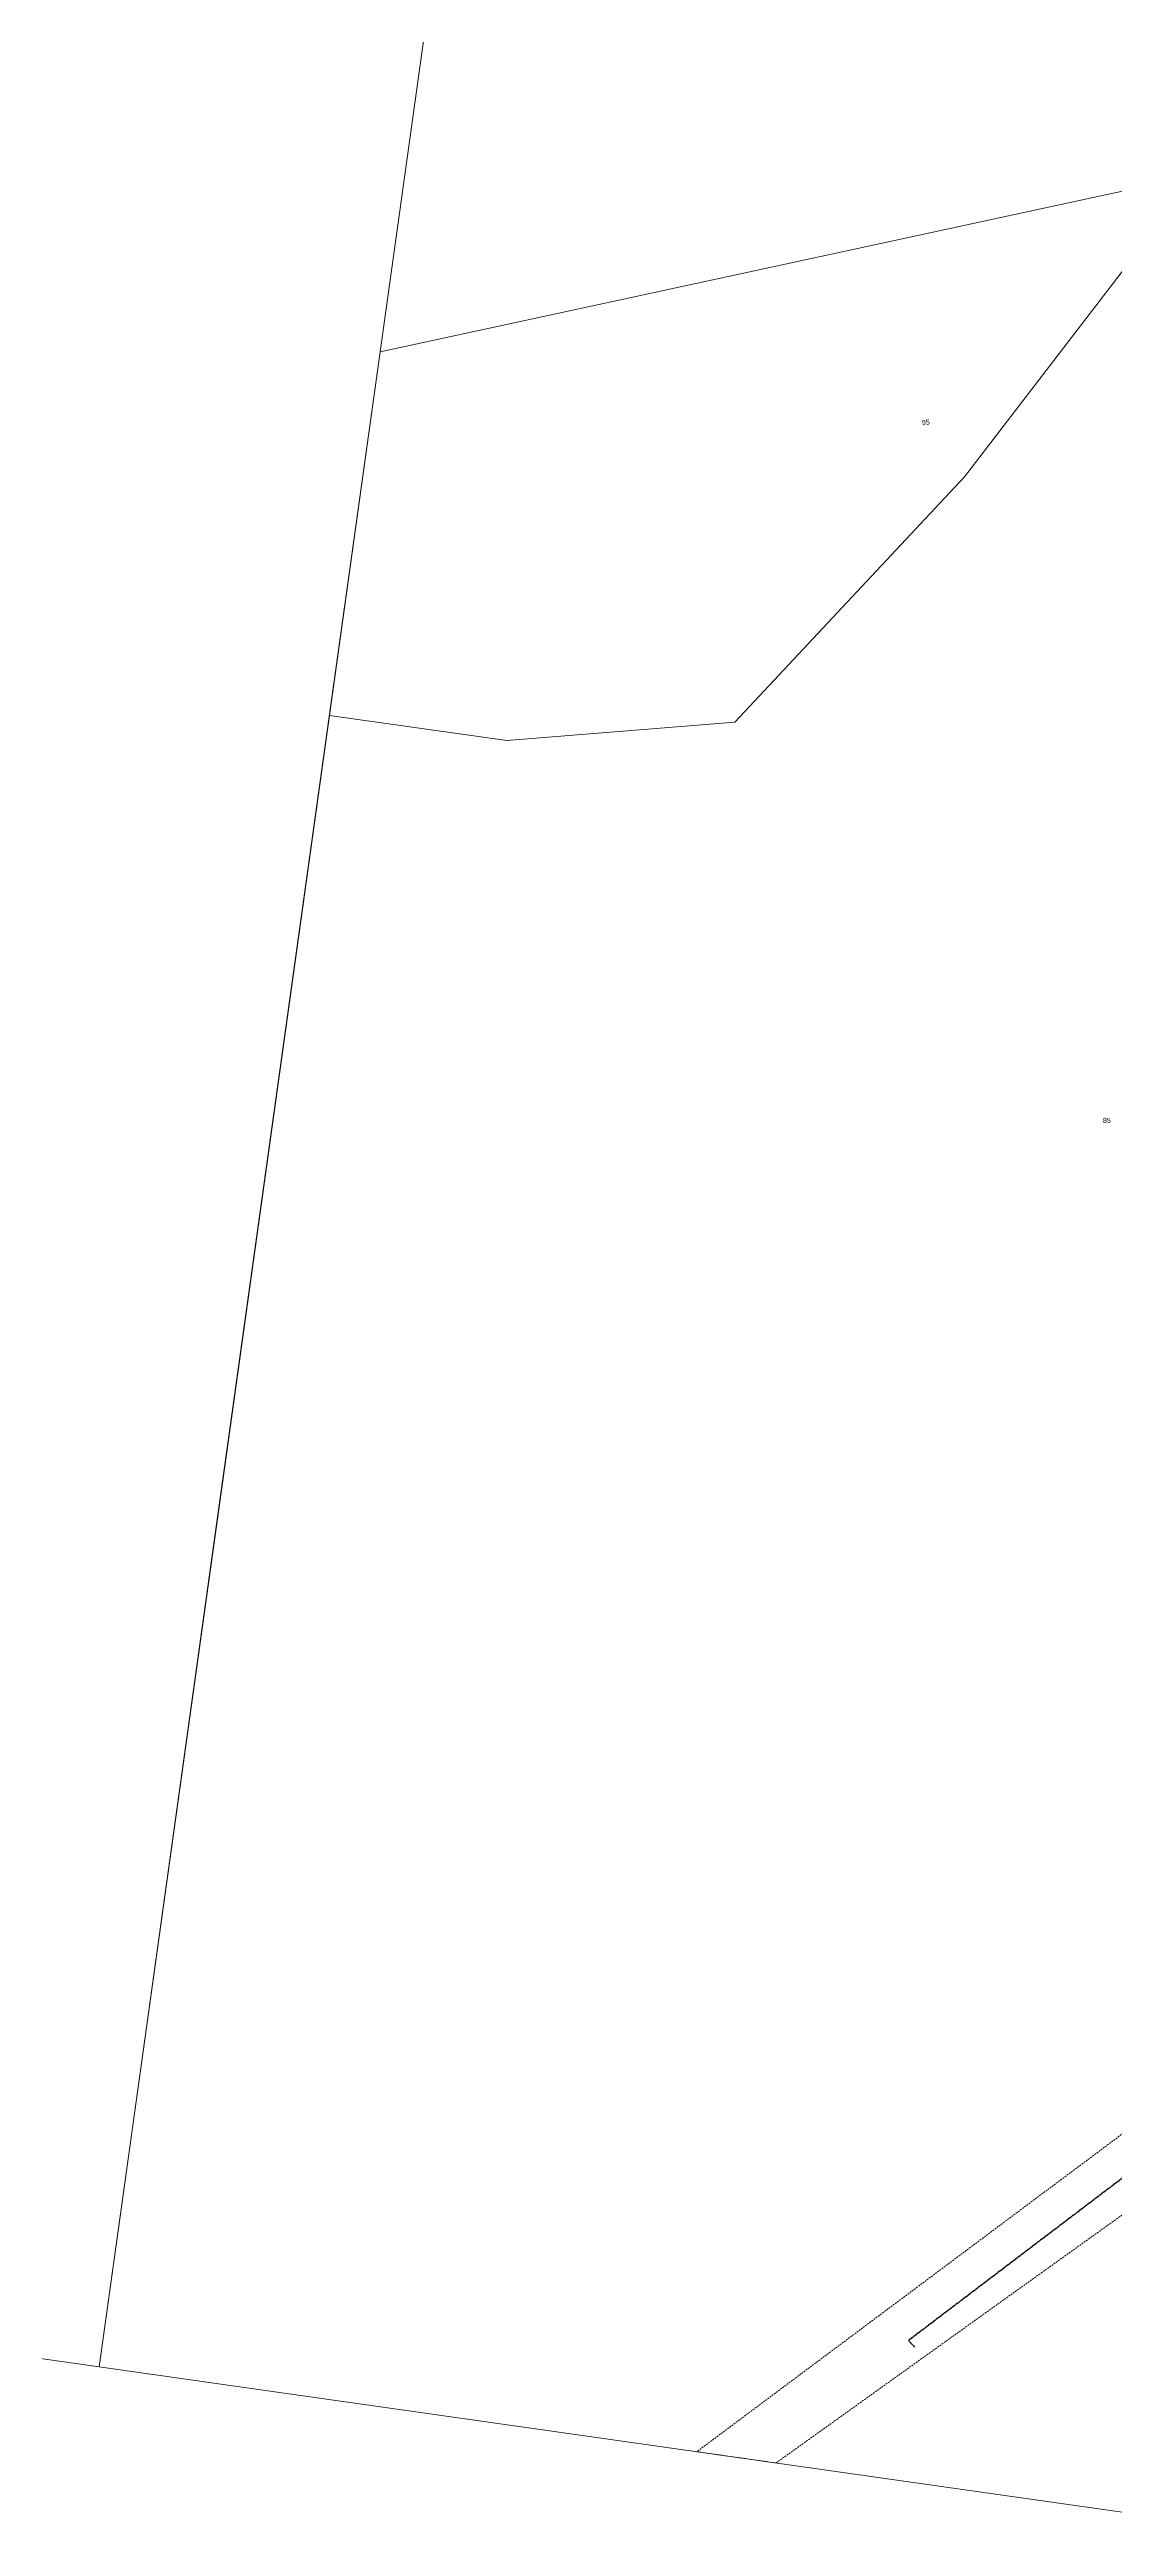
# Model space of a CAD drawing. Header units: metres. Extents: x 287022 to 288776, y 6216484 to 6218046.
# Drawn here: x 287722 to 288099, y 6216514 to 6217391 of the extents above; entities that cross this region are included whole.
import ezdxf

# ---------------------------------------------------------------- set-up
doc = ezdxf.new("R2010")
doc.units = ezdxf.units.M
for name, pattern in [('Cable Exist OH', [1, 1, 0]), ('HIDDEN', [0.375, 0.25, -0.125]), ('HIDDEN2', [0.1875, 0.125, -0.0625])]:
    doc.linetypes.add(name, pattern=pattern)
doc.layers.add('Cadastre Land Parcels_SP_EXT', color=7, linetype='Continuous', lineweight=5)
doc.layers.add('Cadastre Other Property_SP_EXT', color=7, linetype='HIDDEN', lineweight=5)
doc.layers.add('Mains_TR_EXT', color=7, linetype='Continuous')
doc.styles.get("Standard").update_dxf_attribs({"font": 'arial.ttf'})

msp = doc.modelspace()

# ---------------------------------------------------------------- linework, layer by layer
at = {"layer": 'Cadastre Land Parcels_SP_EXT', "linetype": 'Continuous'}
for points in [[(287572.44, 6216594.39), (287739.18, 6216570.71), (287745.91, 6216618.84), (287780.79, 6216868.85), (287820.67, 6217154.59), (287838.68, 6217283.65), (287878.23, 6217567.12), (287892.72, 6217670.93), (287892.72, 6217670.93), (287847.98, 6217634.42), (287768.4, 6217742.84), (287658.59, 6217786.37)], [(288113.44, 6217327.82), (288045.45, 6217239.44), (287964.21, 6217152.56), (287883.45, 6217146.11), (287820.71, 6217154.9), (287780.81, 6216869.01), (287745.91, 6216618.87), (287739.18, 6216570.7), (287739.18, 6216570.7), (287776.46, 6216565.41), (287957.55, 6216539.7), (288137, 6216514.21)]]:
    msp.add_lwpolyline(points, dxfattribs=at)
for points in [[(288284.5, 6217380.05), (288336.51, 6217497.73), (288362.37, 6217544.82), (287878.23, 6217567.12), (287838.68, 6217283.65), (288284.5, 6217380.05)], [(287820.71, 6217154.9), (287883.45, 6217146.11), (287964.21, 6217152.56), (288045.45, 6217239.44), (288113.44, 6217327.82), (288293.76, 6217376.26), (288284.5, 6217380.05), (287838.68, 6217283.65), (287820.71, 6217154.9)]]:
    msp.add_lwpolyline(points, close=True, dxfattribs=at)
at = {"layer": 'Cadastre Other Property_SP_EXT', "linetype": 'HIDDEN2', "ltscale": 5}
msp.add_lwpolyline([(288438.62, 6217043.14), (288427.71, 6217051.22), (288415.39, 6216979.59), (288249.75, 6216763.93), (287950.76, 6216540.66), (287978.79, 6216536.68), (288125.23, 6216641.57), (288263.89, 6216749.66), (288425.27, 6216959.09), (288438.62, 6217043.14)], close=True, dxfattribs=at)
at = {"layer": 'Mains_TR_EXT', "linetype": 'Cable Exist OH'}
msp.add_lwpolyline([(288256.13, 6216754.95), (288025.66, 6216579.98), (288027.84, 6216577.64)], dxfattribs=at)

# ---------------------------------------------------------------- texts
at = {"layer": 'Cadastre Land Parcels_SP_EXT'}
msp.add_text('95', height=1.8, rotation=7.28311, dxfattribs=at).set_placement((288030.52, 6217257.6))
msp.add_text('85', height=1.8, dxfattribs=at).set_placement((288094.49, 6217010.8))

doc.saveas('drawing.dxf')
